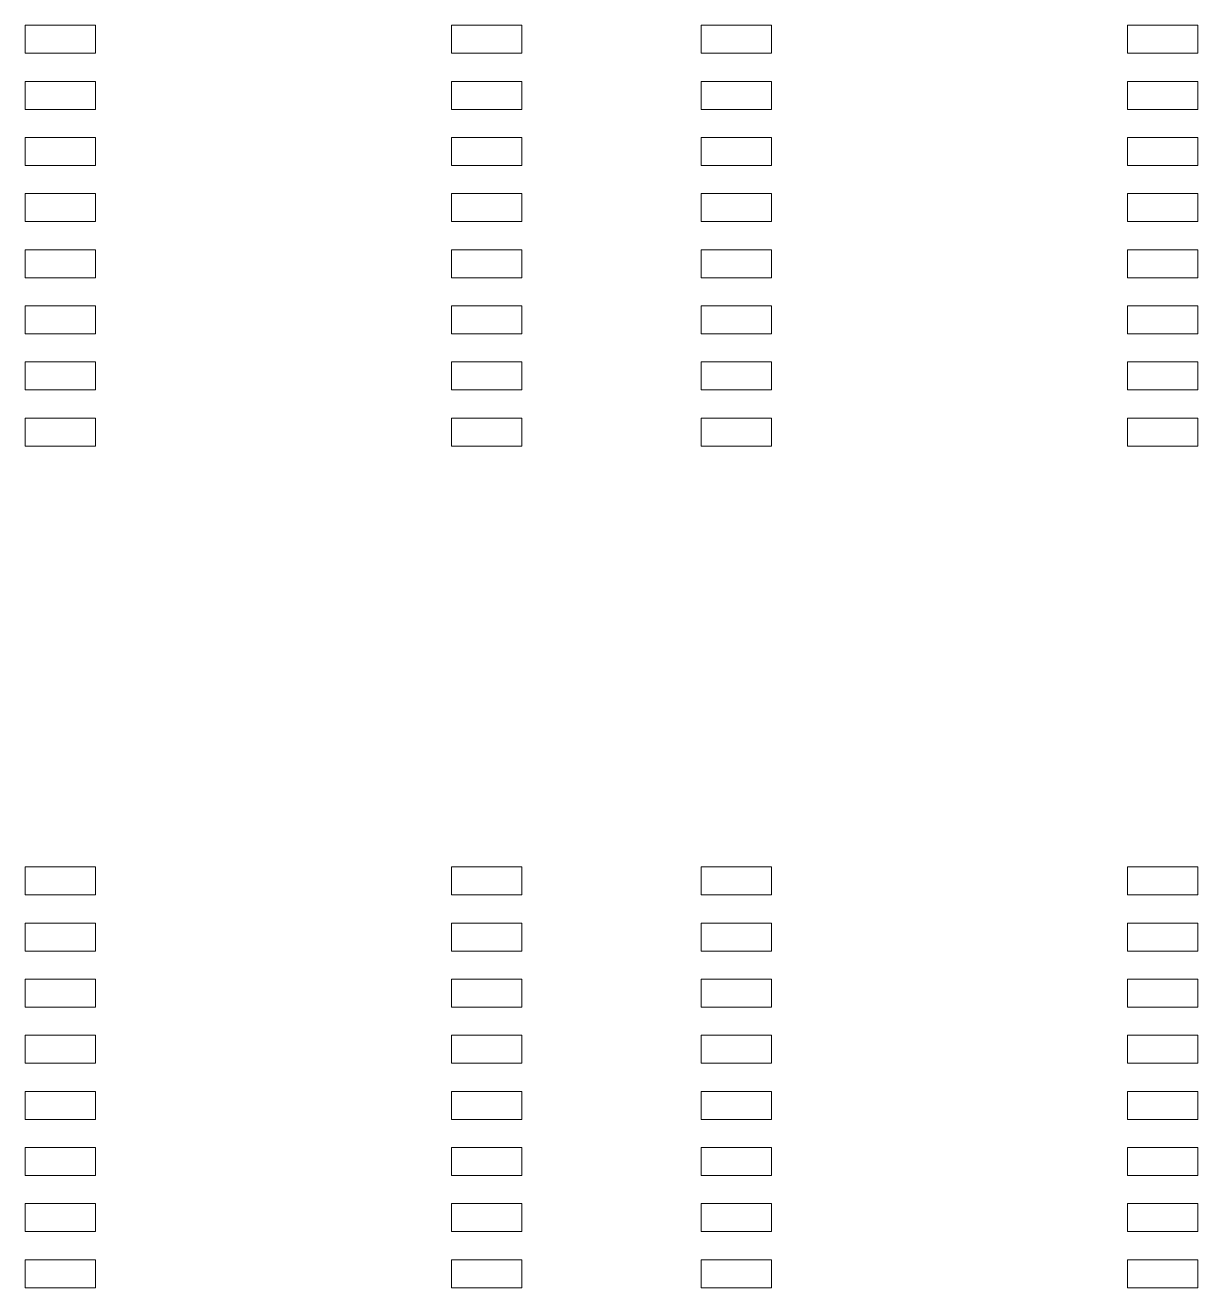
# Model space of a CAD drawing. Header units: millimetres. Extents: x 79 to 225, y -125 to -71.
# Drawn here: x 183.65 to 225.45, y -115.75 to -70.75 of the extents above; entities that cross this region are included whole.
import ezdxf

# ---------------------------------------------------------------- set-up
doc = ezdxf.new("R2010")
doc.units = ezdxf.units.MM
doc.layers.get('0').update_dxf_attribs({"lineweight": 25, "true_color": 0xffffff})
doc.layers.add('BLACK', color=7, linetype='Continuous', lineweight=5, true_color=0xffffff)

# ---------------------------------------------------------------- blocks, each defined once
blk = doc.blocks.new('m-link-plus-B_Paste')
at = {"layer": 'BLACK', "linetype": 'Continuous'}
for p, q in [((83.65, -71.75), (83.65, -70.75)), ((83.65, -70.75), (86.15, -70.75)), ((86.15, -70.75), (86.15, -71.75)), ((98.85, -71.75), (98.85, -70.75)), ((98.85, -70.75), (101.35, -70.75)), ((101.35, -70.75), (101.35, -71.75)), ((86.15, -71.75), (83.65, -71.75)), ((101.35, -71.75), (98.85, -71.75)), ((83.65, -73.75), (83.65, -72.75)), ((83.65, -72.75), (86.15, -72.75)), ((86.15, -72.75), (86.15, -73.75)), ((98.85, -73.75), (98.85, -72.75)), ((98.85, -72.75), (101.35, -72.75)), ((101.35, -72.75), (101.35, -73.75)), ((86.15, -73.75), (83.65, -73.75)), ((101.35, -73.75), (98.85, -73.75)), ((83.65, -75.75), (83.65, -74.75)), ((83.65, -74.75), (86.15, -74.75)), ((86.15, -74.75), (86.15, -75.75)), ((98.85, -75.75), (98.85, -74.75)), ((98.85, -74.75), (101.35, -74.75)), ((101.35, -74.75), (101.35, -75.75)), ((86.15, -75.75), (83.65, -75.75)), ((101.35, -75.75), (98.85, -75.75)), ((83.65, -77.75), (83.65, -76.75)), ((83.65, -76.75), (86.15, -76.75)), ((86.15, -76.75), (86.15, -77.75)), ((98.85, -77.75), (98.85, -76.75)), ((98.85, -76.75), (101.35, -76.75)), ((101.35, -76.75), (101.35, -77.75)), ((86.15, -77.75), (83.65, -77.75)), ((101.35, -77.75), (98.85, -77.75)), ((83.65, -79.75), (83.65, -78.75)), ((83.65, -78.75), (86.15, -78.75)), ((86.15, -78.75), (86.15, -79.75)), ((98.85, -79.75), (98.85, -78.75)), ((98.85, -78.75), (101.35, -78.75)), ((101.35, -78.75), (101.35, -79.75)), ((86.15, -79.75), (83.65, -79.75)), ((101.35, -79.75), (98.85, -79.75)), ((83.65, -81.75), (83.65, -80.75)), ((83.65, -80.75), (86.15, -80.75)), ((86.15, -80.75), (86.15, -81.75)), ((98.85, -81.75), (98.85, -80.75)), ((98.85, -80.75), (101.35, -80.75)), ((101.35, -80.75), (101.35, -81.75)), ((86.15, -81.75), (83.65, -81.75)), ((101.35, -81.75), (98.85, -81.75)), ((83.65, -83.75), (83.65, -82.75)), ((83.65, -82.75), (86.15, -82.75)), ((86.15, -82.75), (86.15, -83.75)), ((98.85, -83.75), (98.85, -82.75)), ((98.85, -82.75), (101.35, -82.75)), ((101.35, -82.75), (101.35, -83.75)), ((86.15, -83.75), (83.65, -83.75)), ((101.35, -83.75), (98.85, -83.75)), ((83.65, -85.75), (83.65, -84.75)), ((83.65, -84.75), (86.15, -84.75)), ((86.15, -84.75), (86.15, -85.75)), ((98.85, -85.75), (98.85, -84.75)), ((98.85, -84.75), (101.35, -84.75)), ((101.35, -84.75), (101.35, -85.75)), ((86.15, -85.75), (83.65, -85.75)), ((101.35, -85.75), (98.85, -85.75))]:
    blk.add_line(p, q, dxfattribs=at)

msp = doc.modelspace()

# ---------------------------------------------------------------- block references
for p in [(100, 0), (124.1, 0), (100, -30), (124.1, -30)]:
    msp.add_blockref('m-link-plus-B_Paste', p)

doc.saveas('drawing.dxf')
